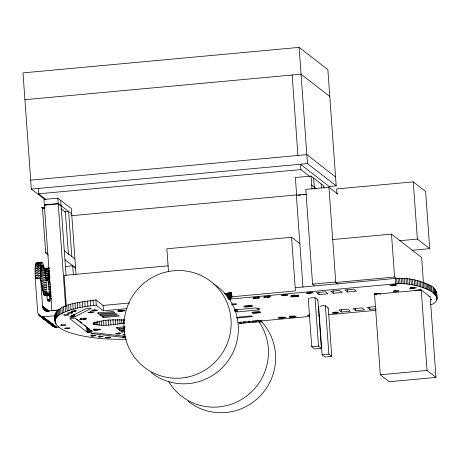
<?xml version="1.0" encoding="UTF-8"?>
<svg xmlns="http://www.w3.org/2000/svg" width="460" height="460" viewBox="0 0 460 460"><rect width="100%" height="100%" fill="white"/><g stroke="black" fill="none" stroke-linecap="round" stroke-linejoin="round"><path stroke-width="0.69" d="M58.943 327.123L55.993 327.33L53.624 326.583L39.445 315.623L37.737 312.811L35.201 278.358L40.532 275.408L35.19 275.902L40.44 272.941L35.098 273.435L40.417 270.63L35.069 271.124L40.457 268.519L35.109 269.014L40.56 266.656L35.219 267.151L40.733 265.075L35.385 265.57L40.963 263.816L35.615 264.31L41.245 262.907L35.903 263.402L41.578 262.355L36.231 262.85L41.952 262.188L41.578 262.355C39.6 267.237 40.641 272.832 40.687 277.978L35.345 278.467C35.299 273.326 34.253 267.731 36.231 262.85L41.952 262.188L42.797 262.982L44.597 268.726L46.305 278.84L47.328 281.037L47.828 279.226L48.122 271.463L48.909 268.324L44.229 268.755L49.266 268.002L44.321 268.554L44.741 268.991M430.272 304.744C441.404 303.111 437.678 286.913 428.57 284.774C418.312 279.72 406.623 277.662 395.249 278.455L295.274 287.69M126.546 339.192C111.182 339.612 95.726 338.681 80.649 335.57C72.174 333.397 62.502 331.574 56.39 324.766C46.546 302.697 83.358 302.525 95.881 299.874L103.057 305.44L129.507 302.996M55.079 321.35C55.74 315.439 62.474 313.082 67.194 311.052C76.532 307.688 86.422 306.193 96.266 305.233L103.442 310.799L127.029 308.62M436.241 295.199L436.569 292.721M49.542 270.514L49.197 270.808C47.179 280.163 48.835 290.174 51.071 299.391M421.498 290.409C421.969 289.242 412.7 290.226 415.34 290.979M429.83 296.872L429.996 296.568L428.927 296.389M380.523 294.193C381.156 293.043 371.697 293.986 374.365 294.762L374.267 293.422M45.517 276.322L47.897 275.126L40.641 275.776M74.859 316.727L91.344 308.401L88.993 308.211L86.072 308.677L69.592 317.003L71.932 317.187L74.859 316.727L74.669 314.048M317.584 300.368C317.371 297.482 311.972 297.079 309.718 298.356M327.928 308.39C327.727 305.509 322.27 305.089 320.062 306.383M45.569 274.252L47.978 273.154L45.304 273.401M45.074 272.676L48.122 271.463L44.781 271.768M298.574 296.205C301.231 294.825 291.582 295.579 290.818 296.136C289.984 297.591 297.252 296.493 298.574 296.205L298.477 294.86M44.632 271.325L48.329 270.072L44.988 270.382M251.528 306.469L252.643 305.917L248.636 305.641L243.656 306.578L245.87 306.987L251.528 306.469L251.43 305.124M44.229 270.221L48.593 269.019L44.586 269.387M259.561 312.702L260.688 312.156L255.455 311.972L251.7 312.817L253.908 313.22L259.561 312.702L259.469 311.357M85.663 319.217L86.733 318.74L83.11 318.544L79.534 319.263L81.638 319.585L85.663 319.217L85.566 317.872M124.666 320.062C114.178 319.815 102.597 319.274 92.954 323.616L93.023 323.943C103.178 326.715 114.385 324.662 124.666 322.92M258.773 298.12L259.906 297.637L256.283 297.442L252.695 298.155L254.748 298.488L258.773 298.12L258.675 296.78M269.457 297.131L270.595 296.648L266.967 296.459L263.385 297.166L265.5 297.499L269.457 297.131L269.359 295.791M430.629 299.949L431.681 299.621L430.934 299.259M224.25 293.716L231.593 292.37L231.972 297.735L227.861 298.58M91.454 332.057L92.402 331.643L75.164 318.274L72.542 318.147L69.868 318.642L87.061 332.137L91.454 332.057L91.362 330.717M44.505 269.249L48.909 268.324M294.618 317.038L296.171 316.549L292.019 316.325L288.972 317.072L294.618 317.038L294.526 315.692M75.313 311.293C80.569 309.494 63.917 312.001 75.313 311.293L75.216 309.954M71.45 313.208L72.887 312.794L70.639 312.582L67.453 313.162L71.45 313.208L71.352 311.868M119.502 333.902C124.815 332.114 108.215 334.575 119.502 333.902L119.404 332.563M124.269 334.322L122.895 334.73L125.08 334.949M239.131 323.639L248.848 322.448L257.416 321.948M395.105 285.591L397.112 284.964L393.484 284.774L389.902 285.482L391.954 285.821L395.105 285.591L395.008 284.251M336.335 313.168L338.456 312.576L334.828 312.432L332.195 313.013L336.335 313.168L336.237 311.822M413.994 288.351L416.513 287.741L413.442 287.437L409.296 288.259L413.994 288.351L413.897 287.011M95.059 310.845C104.144 309.143 84.025 310.874 95.059 310.845L94.961 309.505M91.195 312.76C100.291 311.063 80.339 312.76 91.195 312.76L91.097 311.42M285.327 295.694C295.63 293.67 272.797 295.757 285.327 295.694L285.229 294.354M310.276 293.388C320.58 291.358 297.62 293.474 310.276 293.388L310.184 292.048M309.873 314.738L307.245 315.318L309.31 315.606L309.212 314.266M122.049 311.322C133.935 309.057 107.698 311.362 122.049 311.322L121.957 309.983M41.866 207.914L41.837 207.54L45.172 207.224M329.044 186.53L336.197 185.869L327.865 69.661L299.144 47.38L23 72.881L31.332 189.089L44.844 199.571M24.921 99.693L301.07 74.198L329.785 96.479M30.688 180.147L306.837 154.646L335.553 176.927M31.332 189.089L307.475 163.587L336.197 185.869M38.324 188.439L38.709 193.804L300.869 169.596L309.879 176.588M64.952 259.773L75.561 267.881L71.3 208.506L57.833 198.168L43.918 199.456L44.304 204.821L45.258 205.557M323.88 187.973L323.731 185.915L311.058 176.082L295.377 177.525L296.66 195.408M44.304 204.821L58.219 203.533L71.685 213.871M66.079 275.505L61.105 206.137L58.247 203.906L44.338 205.195L51.899 310.672L58.851 310.028M44.568 208.081L42.475 208.276L45.684 252.971L48.334 255.03M337.881 194.155L328.946 187.22L305.785 189.359L312.576 284.113L314.812 285.844M411.982 250.297L429.715 248.659L425.615 191.452L413.264 181.867L336.657 188.945L337.019 193.947M71.714 215.688L296.729 194.908M306.348 194.264L296.372 195.184L302.962 287.097M298.086 195.276L300.938 195.011M303.071 194.816L305.923 194.551M45.684 252.971L47.771 252.776M300.018 243.829L291.571 237.274L166.859 248.791L168.504 271.676M39.019 262.706L36.61 262.683L39.163 262.556M40.865 265.518L42.866 265.334C45.902 274.867 47.529 285.809 45.224 295.59L44.856 295.682C40.647 286.499 40.054 274.976 41.733 265.012L42.458 264.828L42.866 265.334L40.951 265.328M41.291 266.409L43.297 266.225L41.371 266.093M332.695 239.551L391.489 234.123L421.642 257.514L423.487 283.262M40.394 267.789L43.734 267.478L40.52 267.059M65.073 266.489L72.714 265.788L75.59 268.013L76.044 274.407M40.819 269.37L44.16 269.065L40.951 268.456M40.572 271.302L44.58 270.934L40.739 270.014M48.329 271.314L49.668 271.187M40.957 273.418L44.965 273.044L40.509 271.785M399.636 240.718L417.369 239.079L429.715 248.659M47.857 273.579L49.197 273.458M48.288 275.166L49.622 275.04M168.193 265.805L64.153 275.413L66.355 306.164M48.035 277.098L50.042 276.914M35.201 278.358L40.687 277.978M45.879 277.506L47.886 277.322M40.951 278.196L45.626 277.765L40.601 276.052M45.873 278.524L47.874 278.34L45.873 278.139M46.494 279.352L49.761 279.088M46.414 280.082L47.748 279.962L46.431 279.898M41.204 280.686L45.879 280.249L40.905 278.478M48.11 281.566L50.111 281.382M41.394 283.17L46.075 282.739L41.147 280.968M48.415 283.992L50.422 283.808M41.521 285.585L46.201 285.154L41.337 283.446M48.668 286.476L50.675 286.292M42.251 287.816L46.259 287.448L41.532 285.873M48.864 288.96L50.197 288.84M42.239 289.921L46.247 289.553L42.251 288.345M42.832 291.72L46.172 291.41L42.222 290.386M48.99 291.381L50.997 291.197M43.349 293.227L46.023 292.98L42.774 292.307M46.523 293.842L49.295 293.75L49.749 301.283L47.161 299.092L46.673 291.72L49.197 293.595M49.72 293.612L51.054 293.486M45.954 294.061L49.295 293.75L45.925 293.998L49.243 293.652L46.552 293.871M43.136 294.469L45.81 294.222L43.246 293.848M46 294.199L49.341 293.894L45.971 294.112M46.052 294.377L49.392 294.066L46.023 294.268M46.098 294.584L49.438 294.279L46.069 294.452M46.811 294.756L49.484 294.515L46.788 294.641M44.206 295.222L45.54 295.101L43.637 294.958M46.851 295.015L49.525 294.768L46.834 294.889M46.886 295.291L49.559 295.044L46.868 295.153M46.92 295.573L49.588 295.326L46.903 295.429M46.943 295.855L49.611 295.608L46.931 295.711M49.709 295.711L51.043 295.59M47.903 299.903L49.91 299.719M47.92 300.179L49.927 299.995L47.915 300.075M47.932 300.443L49.933 300.259L47.926 300.346M48.599 300.627L49.933 300.506L47.932 300.598M48.593 300.851L49.927 300.725L48.593 300.794M312.576 284.113L335.737 281.974M328.946 187.22L335.771 282.457L394.565 277.029L396.238 278.329M58.995 310L48.3 310.989C45.459 311.316 42.711 308.976 42.567 306.118L40.543 277.863M231.282 296.832L295.418 290.91L291.571 237.274M229.862 297.775L229.96 299.115L395.634 283.82C404.116 283.142 412.7 284.332 420.814 286.821C426.857 289.15 435.447 291.559 437 298.724M228.281 299.678L230.425 299.477L229.96 299.115M52.946 326.094L38.858 315.037L53.624 326.583L39.445 315.623L42.498 316.859L55.286 315.744M98.555 313.996L114.649 312.512L113.361 311.512L97.273 312.995L98.555 313.996L98.463 312.656M319.05 294.63L327.974 293.802L325.392 291.801L316.468 292.623L319.05 294.63L318.906 292.617M333.316 293.313L342.177 292.491L339.595 290.49L330.734 291.306L333.316 293.313L333.126 290.628M347.518 292.002L356.442 291.174L353.861 289.173L344.937 289.995L347.518 292.002L347.329 289.317M100.855 315.778L116.943 314.295L115.65 313.289L99.561 314.772L100.855 315.778L100.763 314.439M231.587 304.106L235.876 303.709L236.739 304.376L231.736 304.836M103.155 317.567L119.243 316.077L117.95 315.071L101.861 316.56L103.155 317.567L103.063 316.221M421.256 290.001L374.555 294.314L380.322 374.768L389.281 381.714L435.976 377.401L430.209 296.953L421.256 290.001L427.024 370.455L435.976 377.401M234.387 310.558L235.56 310.448L235.462 309.108M257.979 308.022L258.077 309.361L258.796 309.919L237.423 311.891L236.704 311.334L234.945 311.5L234.847 310.155M258.077 309.361L259.9 309.195L258.75 308.309L256.927 308.476L256.208 307.918L234.841 309.891L235.56 310.448M125.166 326.744L116.075 327.583L117.369 328.589L125.068 327.882M96.968 330.222C110.452 328.043 83.294 329.998 96.968 330.222L96.87 328.883M236.618 317.308L251.62 315.922L252.482 316.589L236.762 318.044M124.671 328.791L118.375 329.372L119.669 330.378L124.568 329.923M375.578 306.613L367.339 307.372L369.932 309.384L376.107 308.815M124.873 330.769L120.675 331.154L121.963 332.154L124.758 331.896M341.458 312.018L350.388 311.19L347.789 309.178L338.865 310.005L341.458 312.018L341.268 309.333M355.729 310.695L364.59 309.879L361.997 307.866L353.136 308.683L355.729 310.695L355.586 308.689M281.911 318.251C295.383 316.095 268.312 318.015 281.911 318.251L281.813 316.911M237.929 322.667L257.933 320.821L258.399 321.183L309.816 316.434M318.383 315.641L319.809 315.508M328.382 314.721L376.228 310.299M308.234 298.109L311.719 346.736L318.487 346.11L321.362 348.341L317.877 299.707M321.362 348.341L314.594 348.962L311.719 346.736M318.608 306.159L322.098 354.786L328.865 354.16L331.74 356.391L328.25 307.757M331.74 356.391L324.967 357.012L322.098 354.786M380.322 374.768L427.024 370.455M64.44 211.87L68.609 211.491L71.823 256.559L74.917 258.94M100.125 337.036L103.379 336.455L100.234 336.306L97.951 336.823L100.125 337.036L100.027 335.697M395.583 291.531C406.444 290.076 386.86 291.059 395.583 291.531L395.485 290.185M92.736 336.162C103.322 334.771 84.37 335.639 92.736 336.162L92.638 334.822M125.379 336.415L95.72 332.913L90.856 333.448L123.102 337.404L125.534 337.381M61.68 325.548C73.439 324.674 56.591 324.444 61.68 325.548L61.582 324.202M258.198 320.58L258.296 321.919L261.838 321.885L261.74 320.545M44.321 268.554L45.597 268.542M46.506 279.128L47.828 279.226M47.777 274.131L49.703 274.493M50.243 298.103L51.543 298.373M48.202 275.81L49.484 276.115M49.686 296.177L51.002 296.522M47.972 277.581L49.887 278.122M49.714 294.135L51.048 294.538M40.888 273.941L45.321 275.344M48.357 279.732L49.622 280.134M48.996 291.669L51.025 292.341M48.07 281.842L49.95 282.486M48.8 289.236L50.629 289.88M48.369 284.274L50.238 284.935M48.616 286.758L50.462 287.425M41.837 207.54L43.447 208.759M64.308 250.832L71.823 256.559M45.086 310.253L46.224 311.121L44.407 309.77L46.109 311.081M40.123 316.112L54.366 326.957L40.871 316.486L55.165 327.209L41.67 316.739L55.993 327.33L42.498 316.859L56.839 327.319L43.338 316.848M323.391 187.07L324.518 187.945M311.696 185.018L316.428 188.686M335.771 282.457L338.008 284.194M61.163 208.851L65.406 212.14L68.454 254.708M38.709 193.804L46.029 199.485M80.759 322.069L81.886 322.943M76.665 319.01L81.115 322.46M84.45 325.047L85.56 325.91M49.318 311.357L42.567 306.118L48.564 311.092M48.317 311.316L42.694 306.952L47.644 311.012M47.449 311.242L42.953 307.751L47.392 311.345M42.303 317.411L38.364 314.358L45.638 320.154M48.49 322.213L51.865 324.829L50.755 323.932M46.759 321.046L52.354 325.507M48.536 322.138L49.645 323.035M436.799 297.424L436.126 291.398M54.694 315.991L55.194 322.207M436.413 292.06L436.977 299.362M436.465 294.607L436.557 295.947M436.753 298.632L436.845 299.972M435.821 290.726L436.206 296.091M435.752 295.412L435.367 290.047L434.775 289.369L435.16 294.733M434.188 288.696L434.573 294.061M433.452 288.017L433.837 293.377M431.739 286.689L432.124 292.048M430.755 286.028L431.135 291.393M429.663 285.401L430.042 290.766M428.57 284.774L428.95 290.133M427.363 284.165L427.742 289.524M426.046 283.578L426.431 288.943M424.752 283.015L425.138 288.38M423.344 282.469L423.729 287.828M421.912 281.957L422.297 287.322M413.264 181.867L417.369 239.079M420.428 281.462L420.814 286.821M420.129 289.392L420.227 290.731M418.928 281.002L419.307 286.367M417.387 280.571L417.772 285.936M415.754 280.174L416.139 285.539M414.161 279.812L414.546 285.177M412.545 279.49L412.93 284.849M412.827 287.109L412.925 288.449M411.769 287.161L411.867 288.5M410.906 279.197L411.292 284.562M410.803 287.172L410.895 288.512M409.245 278.95L409.63 284.314M407.629 278.731L408.008 284.09M405.996 278.553L406.381 283.918M404.34 278.415L404.725 283.78M402.747 278.329L403.132 283.688M401.195 278.265L401.58 283.63M399.631 278.254L400.016 283.619M398.124 278.288L398.509 283.647M396.658 278.352L397.043 283.716M395.249 278.455L395.634 283.82M391.489 234.123L394.565 277.029M394.599 290.208L394.697 291.548M393.967 284.372L394.065 285.712M392.869 284.447L392.966 285.786M391.857 284.481L391.954 285.821M376.073 293.457L376.165 294.797M375.09 293.463L375.187 294.803M369.788 307.378L369.932 309.384M329.297 187.852L329.199 186.513L300.483 164.231L300.869 169.596M335.231 311.92L335.328 313.26M334.167 311.966L334.259 313.306M321.143 183.908L321.442 188.031M325.381 305.532L328.865 354.16M313.639 178.083L314.433 189.169M311.058 176.082L311.995 189.146M299.144 47.38L307.475 163.587M315.002 297.482L318.487 346.11M309.149 292.117L309.241 293.457M308.119 292.14L308.217 293.486M292.157 75.02L297.925 155.468M297.654 295.044L297.752 296.384M296.666 295.205L296.763 296.545M295.492 295.332L295.59 296.671M294.17 294.762L294.314 296.775M293.066 295.469L293.164 296.809M293.572 315.824L293.664 317.17M292.002 295.458L292.1 296.803M291.151 295.4L291.243 296.74M292.502 315.928L292.594 317.268M291.445 315.98L291.542 317.32M290.461 315.98L290.559 317.325M289.639 315.945L289.737 317.285M284.194 294.423L284.291 295.763M283.233 294.44L283.331 295.78M280.761 316.963L280.859 318.308M279.778 316.969L279.875 318.308M268.49 295.935L268.588 297.275M267.513 296.05L267.611 297.39M265.403 296.159L265.5 297.499M264.465 296.136L264.558 297.482M260.895 320.539L260.992 321.885M259.986 320.545L260.084 321.885M257.807 296.918L257.899 298.264M258.497 311.535L258.595 312.875M259.095 320.568L259.193 321.908M257.427 311.69L257.525 313.03M255.731 297.114L255.829 298.454M256.174 311.805L256.266 313.145M256.37 320.631L256.467 321.977M254.656 297.148L254.748 298.488M254.978 311.863L255.076 313.202M253.776 297.125L253.874 298.465M255.438 320.678L255.536 322.017M253.811 311.88L253.908 313.22M254.512 320.718L254.604 322.058M252.85 311.846L252.948 313.185M253.529 320.775L253.621 322.115M252.603 320.821L252.701 322.167M250.464 305.302L250.562 306.642M249.383 305.446L249.481 306.785M249.705 321.028L249.803 322.368M248.13 305.561L248.222 306.906M248.756 321.109L248.848 322.448M246.945 305.63L247.043 306.969M245.778 305.647L245.87 306.987M244.806 305.607L244.904 306.947M245.013 321.483L245.111 322.822M244.093 321.58L244.185 322.926M243.242 321.69L243.34 323.029M241.5 321.919L241.598 323.259M240.609 322.046L240.706 323.386M239.781 322.167L239.873 323.506M237.279 309.885L237.423 311.891M236.561 309.327L236.704 311.334M230.937 292.52L231.322 297.884M230.345 292.663L230.73 298.028M229.684 292.801L230.069 298.166M228.948 292.939L229.333 298.304M228.212 293.077L228.597 298.442M227.476 293.215L227.815 297.913M226.722 293.342L226.958 296.694M225.9 293.468L225.998 294.808M123.378 319.142L123.665 323.161M124.528 336.099L124.626 337.439M123.694 336.105L123.792 337.445M123.004 336.065L123.102 337.404M121.653 319.493L121.94 323.518M120.865 310.069L120.963 311.409M121.865 330.809L121.963 332.154M119.853 310.097L119.951 311.437M118.979 310.074L119.071 311.414M119.703 319.148L120.043 323.84M119.577 329.038L119.669 330.378M117.57 319.459L117.909 324.15M118.496 332.672L118.588 334.012M117.277 327.25L117.369 328.589M115.316 319.729L115.655 324.421M112.976 319.297L113.361 324.662M110.601 320.166L110.94 324.858M108.157 319.654L108.543 325.019M105.811 320.43L106.151 325.122M103.057 305.44L103.442 310.799M103.569 320.488L103.902 325.18M101.441 321.166L101.735 325.191M99.486 321.12L99.774 325.139M99.141 335.714L99.234 337.059M97.681 321.028L97.968 325.053M95.881 299.874L96.266 305.233M96.146 321.563L96.387 324.915M95.812 328.934L95.91 330.274M93.989 309.568L94.087 310.908M94.898 322.046L95.093 324.731M93.012 300.156L93.397 305.52M94.829 328.934L94.927 330.28M93.955 322.494L94.099 324.507M94.07 328.894L94.168 330.234M93.305 322.897L93.397 324.237M90.2 300.483L90.585 305.848M90.189 311.478L90.287 312.817M91.753 334.84L91.85 336.179M90.482 330.165L90.626 332.178M87.498 300.84L87.877 306.205M89.441 328.911L89.683 332.264M88.527 328.279L88.814 332.304M87.624 327.6L87.958 332.292M87.049 327.537L87.388 332.229M86.675 326.772L87.061 332.137M84.79 301.248L85.169 306.613M84.629 318.021L84.726 319.361M83.657 318.136L83.754 319.481M82.254 301.685L82.639 307.05M81.541 318.245L81.638 319.585M79.712 302.168L80.092 307.527M80.603 318.228L80.701 319.568M77.332 302.668L77.717 308.033M72.714 265.788L73.382 275.08M75.003 303.209L75.388 308.574M74.307 310.063L74.399 311.409M74.227 314.191L74.416 316.877M72.789 303.784L73.174 309.143M73.554 314.324L73.744 317.009M72.749 315.1L72.893 317.112M71.789 315.175L71.932 317.187M70.691 304.388L71.07 309.752M70.961 315.87L71.053 317.21M68.689 305.02L69.075 310.385M60.697 200.399L61.076 205.758M66.809 305.687L67.194 311.052M57.833 198.168L58.219 203.533M58.247 203.906L65.602 306.538M65.079 306.366L65.464 311.73M63.468 307.079L63.848 312.443M61.956 307.815L62.341 313.179M60.599 308.568L60.984 313.927M59.351 309.339L59.731 314.703M58.265 310.138L58.65 315.502M57.322 310.937L57.707 316.302M56.488 311.759L56.873 317.124M55.873 312.593L56.258 317.952M55.338 313.433L55.723 318.797M55.752 322.569L55.85 323.909M54.958 314.284L55.344 319.648M55.211 319.706L55.453 323.058M54.78 315.129L55.165 320.493M35.581 275.758L35.633 276.943M213.75 284.084A54.274 53.164 -52.2 0 1 228.263 360.531A54.274 53.164 -52.2 0 1 151.248 372.646M257.646 320.022A54.274 53.164 -52.2 0 1 244.553 397.543A54.274 53.164 -52.2 0 1 168.578 381.369M261.711 321.879A54.274 53.164 -52.2 0 1 260.849 395.243A54.274 53.164 -52.2 0 1 187.985 401.131M63.825 314.933C67.677 316.342 72.956 313.358 63.825 314.933M69.839 328.055C62.87 329.918 62.836 327.146 69.839 328.055M105.507 337.559C109.417 338.957 114.735 335.972 105.507 337.559M49.916 300.915L48.576 301.041L49.916 300.915M46.701 311.121L43.326 308.499L46.684 311.178M46.627 311.357L43.815 309.178L46.632 311.391M186.904 377.229A54.274 53.164 -52.2 0 0 218.621 288.938A54.274 53.164 -52.2 0 0 127.224 306.992A54.274 53.164 -52.2 0 0 186.904 377.229"/></g></svg>
